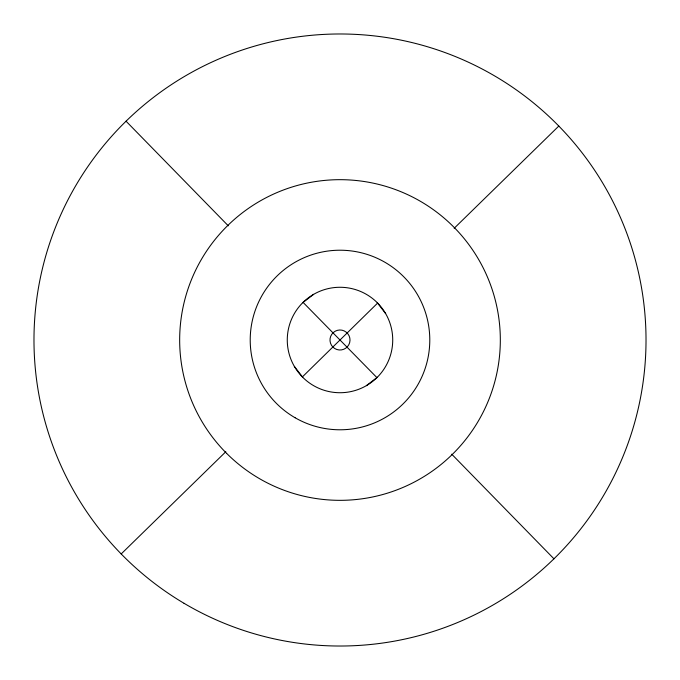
<?xml version="1.0" encoding="UTF-8"?>
<svg xmlns="http://www.w3.org/2000/svg" width="680" height="680" viewBox="0 0 680 680"><rect width="100%" height="100%" fill="white"/><g stroke="black" fill="none" stroke-linecap="round" stroke-linejoin="round"><path stroke-width="1.02" d="M377.587 303.11L302.413 376.89M454.172 228.293L558.807 126.055M121.193 553.945L225.828 451.707M302.719 302.719L313.633 294.338A52.725 52.725 0 0 1 392.725 340A52.725 52.725 0 0 1 313.633 385.662A52.725 52.725 0 0 1 313.633 294.338M366.367 385.662L377.281 377.281M376.89 377.587L303.11 302.413M451.707 454.172L553.945 558.807M126.055 121.193L228.293 225.828M377.281 302.719L385.662 313.633M294.338 366.367L302.719 377.281M184.025 603.288A306.017 306.017 0 0 0 646 343.434A306.017 306.017 0 0 0 189.975 73.278A306.017 306.017 0 0 0 184.025 603.288M226.627 453.373A160.327 160.327 0 0 0 494.862 381.497A160.327 160.327 0 0 0 298.503 185.138A160.327 160.327 0 0 0 226.627 453.373M295.111 417.758A89.785 89.785 0 0 0 429.786 340A89.785 89.785 0 0 0 295.111 262.242A89.785 89.785 0 0 0 295.111 417.758M332.92 347.08A10.021 10.021 0 0 0 349.673 342.592A10.021 10.021 0 0 0 337.407 330.327A10.021 10.021 0 0 0 332.92 347.08"/></g></svg>
